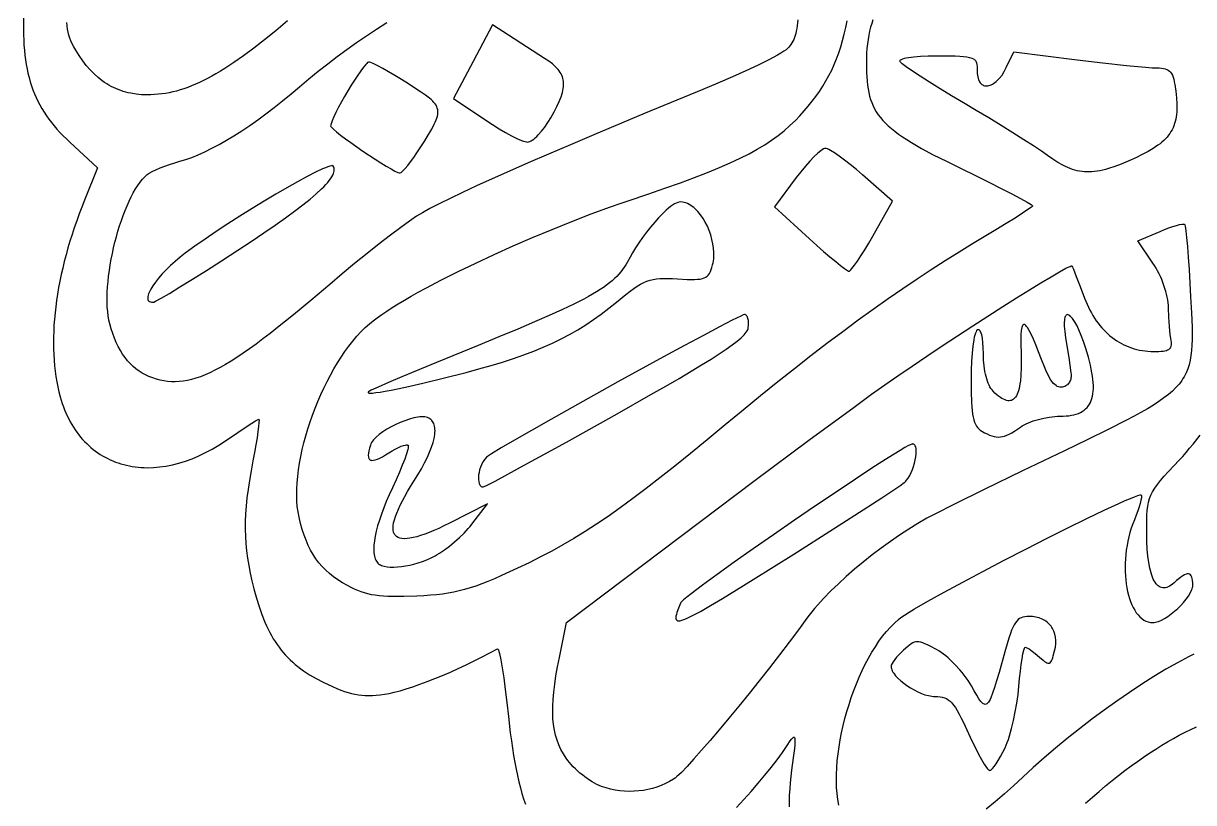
# Model space of a CAD drawing. Extents: x 0 to 1400, y 0 to 980.
# Drawn here: x 981.1 to 1171.1, y 158.8 to 285.3 of the extents above; entities that cross this region are included whole.
import ezdxf

# ---------------------------------------------------------------- set-up
doc = ezdxf.new("R2010")
doc.units = 0
doc.layers.add('Calque_par_d_faut', color=18, linetype='CONTINUOUS')

msp = doc.modelspace()

# ---------------------------------------------------------------- linework, layer by layer
at = {"layer": 'Calque_par_d_faut'}
for points in [[(981.12, 286.11), (981.11, 285.19), (981.1, 284.29), (981.12, 283.42), (981.15, 282.56), (981.2, 281.73), (981.26, 280.93), (981.35, 280.14), (981.45, 279.37), (981.56, 278.62), (981.7, 277.89), (981.85, 277.18), (982.03, 276.49), (982.22, 275.81), (982.43, 275.14), (982.66, 274.49), (982.91, 273.86), (983.18, 273.24), (983.47, 272.63), (983.78, 272.03), (984.12, 271.44), (984.47, 270.86), (984.84, 270.29), (985.24, 269.73), (985.66, 269.18), (986.1, 268.63), (986.56, 268.09), (987.04, 267.56), (987.55, 267.03), (988.08, 266.51), (988.63, 265.98), (993.16, 261.81), (991.04, 256.59), (990.59, 255.46), (990.16, 254.34), (989.76, 253.23), (989.37, 252.11), (989, 251.01), (988.66, 249.9), (988.34, 248.81), (988.03, 247.72), (987.75, 246.63), (987.49, 245.56), (987.25, 244.49), (987.02, 243.43), (986.82, 242.38), (986.65, 241.34), (986.49, 240.3), (986.35, 239.28), (986.24, 238.27), (986.14, 237.27), (986.07, 236.28), (986.02, 235.3), (985.99, 234.33), (985.98, 233.38), (985.99, 232.44), (986.02, 231.51), (986.08, 230.6), (986.16, 229.7), (986.26, 228.82), (986.38, 227.96), (986.52, 227.11), (986.68, 226.27), (986.87, 225.45), (987.08, 224.66), (987.24, 224.1), (987.41, 223.56), (987.6, 223.04), (987.8, 222.53), (988.01, 222.03), (988.23, 221.54), (988.46, 221.06), (988.71, 220.6), (988.96, 220.16), (989.23, 219.72), (989.5, 219.3), (989.79, 218.89), (990.09, 218.5), (990.4, 218.12), (990.71, 217.75), (991.04, 217.4), (991.38, 217.06), (991.72, 216.73), (992.07, 216.42), (992.44, 216.12), (992.81, 215.84), (993.19, 215.57), (993.58, 215.31), (993.97, 215.07), (994.37, 214.84), (994.79, 214.63), (995.2, 214.43), (995.63, 214.24), (996.06, 214.07), (996.5, 213.91), (996.94, 213.77), (997.4, 213.64), (997.85, 213.53), (998.32, 213.43), (998.79, 213.35), (999.26, 213.28), (999.74, 213.22), (1000.22, 213.18), (1000.71, 213.16), (1001.21, 213.15), (1002.21, 213.17), (1003.23, 213.26), (1004.26, 213.41), (1005.3, 213.61), (1006.36, 213.88), (1007.42, 214.21), (1008.49, 214.61), (1009.57, 215.07), (1010.65, 215.59), (1011.74, 216.17), (1012.83, 216.82), (1013.91, 217.53), (1015.9, 218.88), (1017.58, 219.98), (1018.78, 220.73), (1019.14, 220.93), (1019.32, 221), (1019.35, 220.96), (1019.37, 220.86), (1019.36, 220.47), (1019.3, 219.84), (1019.19, 219.02), (1019.05, 218.02), (1018.86, 216.87), (1018.63, 215.61), (1018.38, 214.25), (1018.08, 212.62), (1017.81, 211.08), (1017.59, 209.62), (1017.41, 208.23), (1017.28, 206.91), (1017.18, 205.63), (1017.13, 204.39), (1017.12, 203.19), (1017.15, 202), (1017.22, 200.83), (1017.34, 199.66), (1017.49, 198.47), (1017.69, 197.27), (1017.94, 196.04), (1018.22, 194.78), (1018.55, 193.46), (1018.96, 191.98), (1019.38, 190.59), (1019.84, 189.29), (1020.32, 188.08), (1020.58, 187.5), (1020.84, 186.95), (1021.11, 186.41), (1021.39, 185.89), (1021.68, 185.39), (1021.98, 184.91), (1022.3, 184.44), (1022.62, 183.99), (1022.96, 183.55), (1023.31, 183.13), (1023.67, 182.72), (1024.04, 182.32), (1024.43, 181.94), (1024.84, 181.56), (1025.26, 181.2), (1025.69, 180.85), (1026.14, 180.51), (1026.61, 180.18), (1027.09, 179.85), (1027.59, 179.54), (1028.65, 178.93), (1029.78, 178.34), (1031.3, 177.62), (1031.98, 177.32), (1032.63, 177.05), (1033.24, 176.83), (1033.83, 176.64), (1034.39, 176.48), (1034.95, 176.36), (1035.5, 176.26), (1036.05, 176.2), (1036.6, 176.17), (1037.18, 176.16), (1037.77, 176.18), (1038.39, 176.22), (1039.05, 176.29), (1039.76, 176.38), (1040.5, 176.51), (1041.34, 176.7), (1042.27, 176.94), (1043.27, 177.24), (1044.35, 177.59), (1045.48, 177.99), (1046.67, 178.43), (1047.9, 178.91), (1049.15, 179.43), (1050.44, 179.98), (1051.73, 180.56), (1053.03, 181.16), (1054.32, 181.78), (1055.6, 182.42), (1056.86, 183.07), (1058.08, 183.73), (1058.12, 183.73), (1058.15, 183.71), (1058.23, 183.57), (1058.31, 183.32), (1058.41, 182.97), (1058.61, 181.98), (1058.85, 180.65), (1059.1, 179.02), (1059.35, 177.13), (1059.61, 175.04), (1059.86, 172.78), (1060.17, 170.1), (1060.34, 168.83), (1060.52, 167.61), (1060.71, 166.44), (1060.91, 165.31), (1061.12, 164.22), (1061.34, 163.17), (1061.57, 162.17), (1061.81, 161.2), (1062.07, 160.28), (1062.34, 159.39), (1062.62, 158.54)], [(1024, 285.67), (1022.07, 284.06), (1020.24, 282.59), (1018.51, 281.25), (1016.86, 280.03), (1015.3, 278.94), (1013.81, 277.95), (1013.09, 277.51), (1012.38, 277.09), (1011.69, 276.69), (1011.02, 276.33), (1010.35, 275.99), (1009.7, 275.67), (1009.05, 275.38), (1008.42, 275.12), (1007.8, 274.88), (1007.18, 274.66), (1006.57, 274.47), (1005.96, 274.29), (1005.36, 274.14), (1004.77, 274.02), (1004.17, 273.91), (1003.58, 273.82), (1002.99, 273.76), (1002.4, 273.71), (1001.81, 273.68), (1001.21, 273.67), (1000.3, 273.7), (999.41, 273.78), (998.55, 273.92), (998.13, 274.01), (997.72, 274.12), (997.31, 274.24), (996.91, 274.37), (996.51, 274.52), (996.13, 274.68), (995.74, 274.85), (995.37, 275.04), (995, 275.25), (994.63, 275.47), (994.27, 275.7), (993.92, 275.95), (993.58, 276.21), (993.24, 276.49), (992.57, 277.08), (991.94, 277.74), (991.32, 278.45), (990.73, 279.22), (990.16, 280.05), (989.61, 280.94), (989.31, 281.46), (989.05, 281.95), (988.82, 282.43), (988.63, 282.89), (988.48, 283.35), (988.35, 283.83), (988.26, 284.33), (988.2, 284.87), (988.17, 285.44)], [(1106.87, 285.83), (1106.77, 284.87), (1106.7, 284.43), (1106.62, 284.02), (1106.53, 283.64), (1106.43, 283.29), (1106.31, 282.96), (1106.19, 282.66), (1106.05, 282.37), (1105.91, 282.11), (1105.75, 281.86), (1105.58, 281.63), (1105.4, 281.41), (1105.21, 281.21), (1104.96, 281), (1104.6, 280.75), (1104.13, 280.45), (1103.57, 280.12), (1102.15, 279.37), (1100.43, 278.5), (1098.44, 277.56), (1096.24, 276.57), (1093.89, 275.55), (1091.46, 274.53), (1082.1, 270.68), (1073.73, 267.19), (1069.93, 265.58), (1066.37, 264.06), (1063.07, 262.63), (1060.02, 261.3), (1057.22, 260.05), (1054.69, 258.9), (1052.41, 257.84), (1050.39, 256.87), (1048.63, 256), (1047.13, 255.22), (1045.9, 254.54), (1044.93, 253.96), (1043.8, 253.19), (1042.37, 252.15), (1040.71, 250.9), (1038.87, 249.47), (1036.91, 247.91), (1034.88, 246.27), (1032.85, 244.59), (1030.87, 242.91), (1027.8, 240.31), (1024.98, 237.97), (1022.38, 235.88), (1021.17, 234.93), (1020, 234.04), (1018.88, 233.21), (1017.8, 232.44), (1016.78, 231.72), (1015.79, 231.06), (1014.84, 230.46), (1013.93, 229.91), (1013.05, 229.41), (1012.21, 228.96), (1011.4, 228.56), (1010.62, 228.22), (1009.86, 227.92), (1009.13, 227.67), (1008.42, 227.46), (1007.74, 227.3), (1007.07, 227.19), (1006.41, 227.12), (1005.77, 227.08), (1005.14, 227.09), (1004.53, 227.14), (1003.91, 227.23), (1003.31, 227.36), (1002.71, 227.52), (1002.1, 227.71), (1001.5, 227.95), (1001.5, 227.95), (1000.94, 228.2), (1000.4, 228.49), (999.88, 228.82), (999.38, 229.19), (998.91, 229.59), (998.45, 230.04), (998.02, 230.52), (997.61, 231.03), (997.22, 231.59), (996.85, 232.18), (996.51, 232.81), (996.19, 233.48), (995.89, 234.18), (995.61, 234.92), (995.36, 235.69), (995.13, 236.5), (994.98, 237.12), (994.87, 237.78), (994.79, 238.49), (994.73, 239.23), (994.7, 240.01), (994.7, 240.81), (994.73, 241.64), (994.78, 242.5), (994.85, 243.37), (994.95, 244.26), (995.07, 245.16), (995.21, 246.07), (995.37, 246.99), (995.55, 247.9), (995.75, 248.82), (995.97, 249.73), (996.21, 250.63), (996.46, 251.52), (996.73, 252.4), (997.01, 253.25), (997.3, 254.08), (997.61, 254.89), (997.93, 255.66), (998.26, 256.41), (998.6, 257.11), (998.95, 257.78), (999.3, 258.4), (999.67, 258.97), (1000.04, 259.5), (1000.42, 259.96), (1000.8, 260.38), (1001.18, 260.73), (1001.53, 260.96), (1002.01, 261.23), (1002.61, 261.51), (1003.29, 261.8), (1004.05, 262.09), (1004.85, 262.38), (1005.68, 262.64), (1006.52, 262.88), (1007.46, 263.16), (1008.46, 263.51), (1009.5, 263.94), (1010.59, 264.43), (1011.71, 264.99), (1012.88, 265.61), (1014.07, 266.3), (1015.3, 267.04), (1016.56, 267.85), (1017.85, 268.71), (1019.16, 269.62), (1020.49, 270.59), (1021.83, 271.62), (1023.19, 272.69), (1024.57, 273.81), (1025.95, 274.98), (1027.46, 276.25), (1028.98, 277.5), (1030.52, 278.71), (1032.07, 279.9), (1033.63, 281.05), (1035.22, 282.17), (1036.82, 283.27), (1038.45, 284.34), (1040.1, 285.39)], [(1119.06, 285.86), (1118.86, 285.27), (1118.67, 284.65), (1118.51, 284.01), (1118.38, 283.34), (1118.26, 282.65), (1118.17, 281.93), (1118.09, 281.19), (1118.04, 280.42), (1118.01, 279.62), (1118, 278.8), (1118.03, 277.29), (1118.06, 276.58), (1118.11, 275.91), (1118.18, 275.26), (1118.27, 274.65), (1118.38, 274.05), (1118.52, 273.48), (1118.68, 272.94), (1118.86, 272.41), (1119.08, 271.9), (1119.33, 271.4), (1119.61, 270.92), (1119.92, 270.45), (1120.27, 269.99), (1120.65, 269.53), (1121.08, 269.08), (1121.55, 268.64), (1122.05, 268.2), (1122.61, 267.75), (1123.21, 267.31), (1123.86, 266.86), (1124.56, 266.4), (1125.31, 265.94), (1126.11, 265.46), (1126.97, 264.98), (1128.86, 263.96), (1131, 262.88), (1133.38, 261.7), (1135.72, 260.57), (1137.89, 259.49), (1139.87, 258.49), (1141.59, 257.61), (1143.01, 256.86), (1144.08, 256.27), (1144.76, 255.86), (1144.94, 255.73), (1145, 255.66), (1144.95, 255.59), (1144.8, 255.46), (1144.23, 255.04), (1143.33, 254.44), (1142.14, 253.67), (1140.69, 252.76), (1139.04, 251.74), (1135.25, 249.46), (1133.04, 248.12), (1130.81, 246.73), (1128.54, 245.28), (1126.24, 243.77), (1123.9, 242.2), (1121.53, 240.56), (1119.11, 238.85), (1116.65, 237.07), (1114.15, 235.22), (1111.59, 233.29), (1108.98, 231.29), (1106.32, 229.22), (1103.6, 227.06), (1100.82, 224.82), (1097.97, 222.5), (1095.06, 220.09), (1092.15, 217.68), (1089.43, 215.46), (1086.88, 213.4), (1084.47, 211.5), (1082.21, 209.75), (1080.06, 208.13), (1078.01, 206.64), (1076.05, 205.25), (1074.15, 203.97), (1072.31, 202.78), (1070.5, 201.66), (1068.7, 200.61), (1066.91, 199.61), (1065.09, 198.65), (1063.24, 197.72), (1061.34, 196.81), (1058.77, 195.62), (1057.62, 195.12), (1056.55, 194.67), (1055.53, 194.28), (1054.57, 193.93), (1053.65, 193.62), (1052.75, 193.36), (1051.86, 193.13), (1050.98, 192.94), (1050.08, 192.78), (1049.16, 192.64), (1048.21, 192.53), (1047.2, 192.44), (1046.14, 192.37), (1045, 192.31), (1042.89, 192.23), (1041.96, 192.22), (1041.1, 192.22), (1040.3, 192.24), (1039.57, 192.28), (1038.88, 192.34), (1038.23, 192.43), (1037.63, 192.53), (1037.05, 192.66), (1036.49, 192.82), (1035.94, 193), (1035.4, 193.2), (1034.87, 193.44), (1034.32, 193.7), (1033.76, 194), (1033.76, 194), (1032.95, 194.46), (1032.19, 194.94), (1031.48, 195.45), (1030.82, 195.97), (1030.21, 196.52), (1029.64, 197.1), (1029.1, 197.72), (1028.61, 198.36), (1028.16, 199.05), (1027.74, 199.77), (1027.35, 200.54), (1027, 201.36), (1026.68, 202.22), (1026.38, 203.13), (1026.11, 204.1), (1025.86, 205.13), (1025.7, 205.97), (1025.58, 206.84), (1025.51, 207.76), (1025.49, 208.71), (1025.5, 209.69), (1025.55, 210.7), (1025.65, 211.74), (1025.78, 212.8), (1025.95, 213.88), (1026.15, 214.97), (1026.39, 216.08), (1026.66, 217.2), (1026.97, 218.32), (1027.3, 219.45), (1027.67, 220.57), (1028.06, 221.69), (1028.48, 222.81), (1028.93, 223.91), (1029.4, 225.01), (1029.9, 226.08), (1030.42, 227.14), (1030.96, 228.17), (1031.52, 229.18), (1032.1, 230.15), (1032.7, 231.1), (1033.31, 232), (1033.94, 232.87), (1034.59, 233.7), (1035.25, 234.48), (1035.92, 235.21), (1036.6, 235.89), (1037.29, 236.52), (1037.88, 237), (1038.54, 237.5), (1039.29, 238.03), (1040.11, 238.58), (1041.01, 239.16), (1041.97, 239.75), (1043, 240.36), (1044.08, 240.98), (1045.23, 241.63), (1046.43, 242.28), (1048.98, 243.62), (1051.7, 244.99), (1054.57, 246.37), (1057.56, 247.77), (1060.64, 249.15), (1063.79, 250.51), (1066.97, 251.84), (1070.16, 253.12), (1073.33, 254.34), (1076.45, 255.48), (1077.99, 256.02), (1079.5, 256.54), (1082.5, 257.55), (1085.26, 258.51), (1087.79, 259.41), (1090.1, 260.27), (1092.21, 261.09), (1094.13, 261.87), (1095.88, 262.63), (1097.48, 263.37), (1098.94, 264.1), (1100.27, 264.83), (1101.49, 265.56), (1102.06, 265.93), (1102.61, 266.3), (1103.14, 266.68), (1103.66, 267.06), (1104.64, 267.85), (1105.57, 268.67), (1106.46, 269.53), (1107.2, 270.28), (1107.9, 271.05), (1108.57, 271.83), (1109.2, 272.62), (1109.81, 273.42), (1110.38, 274.24), (1110.92, 275.07), (1111.43, 275.93), (1111.91, 276.8), (1112.36, 277.69), (1112.77, 278.6), (1113.16, 279.53), (1113.52, 280.49), (1113.84, 281.48), (1114.14, 282.49), (1114.41, 283.53), (1114.65, 284.59), (1114.86, 285.69)], [(1113.51, 158.35), (1113.35, 159.28), (1113.24, 160.25), (1113.17, 161.25), (1113.13, 162.28), (1113.14, 163.35), (1113.19, 164.43), (1113.27, 165.54), (1113.39, 166.67), (1113.55, 167.81), (1113.74, 168.96), (1113.97, 170.11), (1114.22, 171.27), (1114.51, 172.43), (1114.83, 173.58), (1115.18, 174.73), (1115.55, 175.86), (1115.96, 176.98), (1116.39, 178.08), (1116.84, 179.16), (1117.32, 180.21), (1117.82, 181.24), (1118.35, 182.23), (1118.89, 183.18), (1119.46, 184.09), (1120.04, 184.96), (1120.64, 185.78), (1121.26, 186.55), (1121.89, 187.27), (1122.54, 187.93), (1123.21, 188.52), (1123.6, 188.82), (1124.18, 189.21), (1124.92, 189.67), (1125.81, 190.21), (1128, 191.47), (1130.64, 192.94), (1133.65, 194.57), (1136.93, 196.31), (1140.37, 198.11), (1143.87, 199.91), (1147.35, 201.68), (1150.7, 203.36), (1153.82, 204.9), (1156.62, 206.24), (1159, 207.35), (1160, 207.8), (1160.86, 208.16), (1161.56, 208.44), (1162.1, 208.63), (1162.45, 208.73), (1162.56, 208.73), (1162.62, 208.71), (1162.65, 208.65), (1162.67, 208.56), (1162.66, 208.27), (1162.59, 207.87), (1162.46, 207.36), (1162.29, 206.78), (1162.07, 206.12), (1161.81, 205.42), (1161.51, 204.69), (1161.25, 204.01), (1161.01, 203.32), (1160.8, 202.63), (1160.61, 201.92), (1160.45, 201.21), (1160.32, 200.5), (1160.21, 199.78), (1160.13, 199.07), (1160.07, 198.36), (1160.03, 197.66), (1160.02, 196.96), (1160.03, 196.27), (1160.07, 195.6), (1160.12, 194.94), (1160.2, 194.29), (1160.3, 193.67), (1160.42, 193.07), (1160.56, 192.48), (1160.73, 191.93), (1160.91, 191.4), (1161.11, 190.9), (1161.33, 190.43), (1161.57, 190), (1161.83, 189.6), (1162.11, 189.25), (1162.4, 188.93), (1162.72, 188.65), (1163.04, 188.42), (1163.39, 188.24), (1163.75, 188.11), (1164.13, 188.03), (1164.52, 188), (1164.73, 188.01), (1164.94, 188.05), (1165.17, 188.1), (1165.41, 188.18), (1165.91, 188.39), (1166.43, 188.67), (1166.97, 189.01), (1167.51, 189.4), (1168.04, 189.83), (1168.56, 190.29), (1169.05, 190.77), (1169.51, 191.27), (1169.93, 191.78), (1170.29, 192.28), (1170.58, 192.77), (1170.81, 193.24), (1170.89, 193.46), (1170.95, 193.68), (1170.99, 193.88), (1171, 194.07), (1170.99, 194.48), (1170.96, 194.84), (1170.91, 195.15), (1170.84, 195.4), (1170.75, 195.6), (1170.63, 195.76), (1170.49, 195.86), (1170.33, 195.91), (1170.13, 195.9), (1169.91, 195.85), (1169.67, 195.75), (1169.39, 195.59), (1169.08, 195.39), (1168.75, 195.13), (1168.38, 194.83), (1167.97, 194.47), (1167.72, 194.26), (1167.47, 194.08), (1167.23, 193.93), (1167, 193.81), (1166.77, 193.72), (1166.55, 193.66), (1166.33, 193.64), (1166.13, 193.64), (1165.93, 193.68), (1165.73, 193.75), (1165.55, 193.85), (1165.37, 193.97), (1165.2, 194.13), (1165.03, 194.32), (1164.88, 194.54), (1164.73, 194.78), (1164.59, 195.06), (1164.46, 195.36), (1164.33, 195.69), (1164.22, 196.06), (1164.11, 196.44), (1164.01, 196.86), (1163.84, 197.78), (1163.7, 198.8), (1163.6, 199.94), (1163.54, 201.18), (1163.52, 202.52), (1163.52, 204.58), (1163.55, 205.44), (1163.6, 206.2), (1163.68, 206.9), (1163.8, 207.53), (1163.97, 208.12), (1164.19, 208.69), (1164.47, 209.25), (1164.82, 209.82), (1165.25, 210.42), (1165.76, 211.06), (1166.37, 211.76), (1167.07, 212.53), (1168.8, 214.38), (1169.36, 214.98), (1169.92, 215.62), (1170.49, 216.29), (1171.06, 216.99), (1172.19, 218.44)], [(1171.16, 182.9), (1170.3, 182.46), (1168.5, 181.49), (1166.63, 180.42), (1164.69, 179.25), (1162.71, 177.99), (1160.7, 176.66), (1158.66, 175.26), (1156.62, 173.81), (1154.59, 172.31), (1152.59, 170.77), (1150.62, 169.21), (1148.7, 167.63), (1146.85, 166.05), (1145.07, 164.47), (1143.39, 162.9), (1141.91, 161.51), (1140.42, 160.18), (1138.93, 158.91), (1137.44, 157.71)], [(1153.58, 158.67), (1154.69, 159.65), (1155.78, 160.58), (1156.85, 161.48), (1157.91, 162.35), (1158.96, 163.18), (1159.99, 163.98), (1161.01, 164.74), (1162.02, 165.47), (1163.02, 166.17), (1164, 166.84), (1164.98, 167.48), (1165.95, 168.08), (1166.91, 168.66), (1167.86, 169.2), (1168.81, 169.72), (1169.75, 170.21), (1170.69, 170.67), (1171.62, 171.1)], [(1096.89, 157.98), (1098.08, 159.27), (1099.26, 160.59), (1100.4, 161.91), (1101.49, 163.22), (1102.53, 164.5), (1103.49, 165.74), (1104.35, 166.93), (1105.12, 168.04), (1105.63, 168.79), (1105.83, 169.06), (1106, 169.26), (1106.14, 169.38), (1106.2, 169.41), (1106.25, 169.42), (1106.29, 169.4), (1106.33, 169.36), (1106.38, 169.21), (1106.4, 168.97), (1106.4, 168.62), (1106.37, 168.16), (1106.31, 167.58), (1106.13, 166.07), (1105.85, 164.04), (1105.73, 163.01), (1105.62, 162), (1105.54, 161), (1105.48, 160.01), (1105.45, 159.04), (1105.44, 158.09)]]:
    msp.add_lwpolyline(points, dxfattribs=at)
for points in [[(1066.75, 269.96), (1067.28, 270.91), (1067.73, 271.79), (1068.11, 272.6), (1068.41, 273.34), (1068.63, 274.04), (1068.71, 274.36), (1068.77, 274.68), (1068.81, 274.98), (1068.83, 275.27), (1068.83, 275.55), (1068.82, 275.83), (1068.78, 276.09), (1068.72, 276.35), (1068.64, 276.6), (1068.54, 276.85), (1068.42, 277.09), (1068.28, 277.32), (1068.12, 277.55), (1067.94, 277.78), (1067.74, 278.01), (1067.51, 278.23), (1067.01, 278.68), (1066.41, 279.12), (1065.74, 279.58), (1059.9, 283.35), (1057.3, 285.04), (1054.12, 279.07), (1050.93, 273.1), (1056.2, 269.55), (1057.29, 268.84), (1058.37, 268.17), (1059.4, 267.57), (1060.37, 267.04), (1061.24, 266.61), (1061.98, 266.28), (1062.3, 266.17), (1062.58, 266.08), (1062.81, 266.03), (1062.99, 266.01), (1063.15, 266.03), (1063.34, 266.09), (1063.54, 266.19), (1063.75, 266.32), (1063.98, 266.49), (1064.22, 266.69), (1064.46, 266.92), (1064.72, 267.17), (1065.23, 267.76), (1065.76, 268.43), (1066.27, 269.16), (1066.75, 269.96)], [(1147.4, 263.82), (1146.42, 264.51), (1145.12, 265.37), (1143.56, 266.38), (1141.79, 267.49), (1139.88, 268.69), (1137.87, 269.92), (1135.82, 271.15), (1133.79, 272.36), (1131.82, 273.53), (1129.97, 274.65), (1128.26, 275.71), (1126.75, 276.68), (1125.47, 277.52), (1124.47, 278.21), (1123.79, 278.73), (1123.59, 278.91), (1123.48, 279.04), (1123.44, 279.14), (1123.45, 279.19), (1123.47, 279.24), (1123.56, 279.34), (1123.7, 279.43), (1123.91, 279.52), (1124.17, 279.6), (1124.48, 279.67), (1124.84, 279.74), (1125.72, 279.85), (1126.79, 279.93), (1128.04, 279.98), (1129.44, 280), (1131.55, 279.99), (1132.42, 279.98), (1133.16, 279.95), (1133.79, 279.91), (1134.32, 279.85), (1134.76, 279.76), (1135.11, 279.65), (1135.39, 279.51), (1135.51, 279.43), (1135.61, 279.34), (1135.69, 279.24), (1135.76, 279.13), (1135.87, 278.88), (1135.94, 278.59), (1135.98, 278.26), (1136, 277.87), (1136, 277.43), (1136.01, 277.12), (1136.03, 276.84), (1136.08, 276.58), (1136.13, 276.34), (1136.2, 276.13), (1136.29, 275.93), (1136.38, 275.76), (1136.49, 275.61), (1136.61, 275.48), (1136.75, 275.37), (1136.89, 275.28), (1137.04, 275.21), (1137.19, 275.16), (1137.36, 275.14), (1137.53, 275.13), (1137.71, 275.15), (1137.89, 275.18), (1138.08, 275.24), (1138.27, 275.32), (1138.46, 275.41), (1138.66, 275.53), (1138.86, 275.66), (1139.05, 275.82), (1139.25, 276), (1139.64, 276.4), (1140.02, 276.89), (1140.38, 277.45), (1140.72, 278.09), (1141.95, 280.66), (1152.22, 279.38), (1156.42, 278.88), (1160.26, 278.46), (1163.3, 278.17), (1164.4, 278.08), (1165.14, 278.05), (1165.55, 278.03), (1165.92, 278.01), (1166.24, 277.96), (1166.54, 277.89), (1166.79, 277.8), (1167.02, 277.69), (1167.22, 277.54), (1167.4, 277.35), (1167.55, 277.13), (1167.69, 276.87), (1167.81, 276.56), (1167.91, 276.21), (1168, 275.81), (1168.09, 275.35), (1168.24, 274.25), (1168.35, 273.2), (1168.41, 272.23), (1168.41, 271.33), (1168.39, 270.91), (1168.35, 270.5), (1168.3, 270.11), (1168.23, 269.73), (1168.15, 269.36), (1168.05, 269.01), (1167.93, 268.66), (1167.79, 268.33), (1167.63, 268.01), (1167.46, 267.7), (1167.27, 267.4), (1167.05, 267.11), (1166.82, 266.82), (1166.57, 266.54), (1166.29, 266.27), (1165.99, 266), (1165.68, 265.74), (1165.34, 265.48), (1164.97, 265.23), (1164.59, 264.98), (1163.74, 264.47), (1162.8, 263.97), (1161.76, 263.47), (1160.53, 262.91), (1159.38, 262.43), (1158.32, 262.03), (1157.32, 261.7), (1156.84, 261.57), (1156.38, 261.45), (1155.92, 261.36), (1155.48, 261.28), (1155.06, 261.22), (1154.63, 261.18), (1154.22, 261.16), (1153.82, 261.16), (1153.42, 261.18), (1153.02, 261.22), (1152.63, 261.28), (1152.25, 261.36), (1151.86, 261.46), (1151.47, 261.57), (1151.09, 261.71), (1150.7, 261.87), (1150.31, 262.04), (1149.91, 262.24), (1149.11, 262.69), (1148.27, 263.21), (1147.4, 263.82)], [(1045.55, 265.08), (1046.27, 266.22), (1046.89, 267.23), (1047.41, 268.12), (1047.82, 268.9), (1047.99, 269.25), (1048.13, 269.59), (1048.24, 269.9), (1048.33, 270.2), (1048.38, 270.48), (1048.41, 270.75), (1048.41, 271.01), (1048.38, 271.26), (1048.32, 271.5), (1048.23, 271.74), (1048.11, 271.97), (1047.96, 272.2), (1047.78, 272.42), (1047.57, 272.65), (1047.32, 272.89), (1047.04, 273.13), (1046.39, 273.63), (1045.61, 274.17), (1044.69, 274.78), (1043.64, 275.46), (1042.51, 276.17), (1041.42, 276.83), (1040.39, 277.43), (1039.46, 277.96), (1038.65, 278.39), (1037.99, 278.72), (1037.5, 278.93), (1037.33, 278.98), (1037.21, 279), (1037.12, 278.97), (1037, 278.9), (1036.87, 278.78), (1036.71, 278.61), (1036.33, 278.16), (1035.89, 277.57), (1035.41, 276.87), (1034.89, 276.08), (1034.34, 275.23), (1033.8, 274.33), (1033.26, 273.42), (1032.75, 272.52), (1032.28, 271.65), (1031.86, 270.83), (1031.5, 270.1), (1031.23, 269.48), (1031.06, 268.98), (1031.02, 268.79), (1031, 268.64), (1031.03, 268.56), (1031.11, 268.44), (1031.44, 268.11), (1031.95, 267.67), (1032.61, 267.14), (1033.39, 266.55), (1034.27, 265.91), (1036.22, 264.55), (1038.21, 263.23), (1039.15, 262.63), (1040.03, 262.09), (1040.8, 261.64), (1041.44, 261.3), (1041.92, 261.08), (1042.1, 261.02), (1042.22, 261), (1042.31, 261.02), (1042.43, 261.08), (1042.56, 261.18), (1042.72, 261.32), (1043.08, 261.7), (1043.51, 262.2), (1043.98, 262.8), (1044.49, 263.49), (1045.02, 264.26), (1045.55, 265.08)], [(1119.03, 250.71), (1122.26, 256.42), (1117.38, 260.69), (1116.37, 261.55), (1115.39, 262.35), (1114.46, 263.08), (1113.59, 263.71), (1112.83, 264.24), (1112.18, 264.63), (1111.91, 264.78), (1111.68, 264.89), (1111.49, 264.96), (1111.35, 264.98), (1111.21, 264.96), (1111.04, 264.89), (1110.84, 264.77), (1110.62, 264.61), (1110.09, 264.18), (1109.48, 263.6), (1108.81, 262.9), (1108.1, 262.09), (1107.36, 261.2), (1106.62, 260.25), (1103.06, 255.5), (1108.78, 250.29), (1109.94, 249.24), (1111.05, 248.26), (1112.08, 247.37), (1113.01, 246.6), (1113.81, 245.95), (1114.45, 245.47), (1114.91, 245.15), (1115.06, 245.07), (1115.15, 245.04), (1115.24, 245.06), (1115.35, 245.15), (1115.49, 245.29), (1115.66, 245.47), (1116.07, 246), (1116.56, 246.69), (1117.12, 247.53), (1117.73, 248.5), (1118.37, 249.57), (1119.03, 250.71)], [(1015.91, 248.44), (1018.11, 249.89), (1020.13, 251.25), (1021.97, 252.52), (1023.64, 253.7), (1025.14, 254.79), (1026.48, 255.81), (1027.65, 256.74), (1028.66, 257.6), (1029.52, 258.39), (1029.89, 258.76), (1030.22, 259.11), (1030.52, 259.44), (1030.78, 259.76), (1031, 260.06), (1031.19, 260.35), (1031.34, 260.62), (1031.45, 260.88), (1031.53, 261.12), (1031.58, 261.35), (1031.59, 261.56), (1031.57, 261.76), (1031.51, 261.95), (1031.42, 262.12), (1031.39, 262.16), (1031.33, 262.18), (1031.15, 262.17), (1030.89, 262.12), (1030.55, 262.01), (1030.14, 261.85), (1029.66, 261.65), (1028.52, 261.1), (1027.16, 260.4), (1025.61, 259.56), (1023.91, 258.6), (1022.09, 257.55), (1020.19, 256.41), (1018.23, 255.22), (1016.27, 253.99), (1014.32, 252.74), (1012.42, 251.5), (1010.61, 250.27), (1008.92, 249.09), (1007.38, 247.97), (1006.54, 247.31), (1005.74, 246.63), (1004.98, 245.95), (1004.28, 245.26), (1003.64, 244.59), (1003.07, 243.93), (1002.57, 243.29), (1002.14, 242.69), (1001.79, 242.12), (1001.53, 241.61), (1001.44, 241.37), (1001.37, 241.15), (1001.32, 240.95), (1001.3, 240.76), (1001.3, 240.59), (1001.33, 240.44), (1001.39, 240.31), (1001.47, 240.2), (1001.58, 240.11), (1001.73, 240.05), (1001.9, 240.01), (1002.1, 240), (1002.26, 240.04), (1002.55, 240.17), (1003.47, 240.67), (1004.82, 241.45), (1006.53, 242.48), (1008.55, 243.73), (1010.83, 245.16), (1013.3, 246.74), (1015.91, 248.44)], [(1053, 228.62), (1055.08, 229.17), (1057.05, 229.72), (1058.91, 230.28), (1060.69, 230.86), (1062.38, 231.45), (1063.99, 232.06), (1065.53, 232.7), (1067, 233.36), (1068.42, 234.05), (1069.8, 234.77), (1071.13, 235.53), (1072.42, 236.34), (1073.69, 237.18), (1074.95, 238.08), (1076.19, 239.02), (1077.42, 240.02), (1078.96, 241.27), (1079.62, 241.78), (1080.23, 242.23), (1080.8, 242.61), (1081.34, 242.94), (1081.85, 243.21), (1082.36, 243.42), (1082.86, 243.59), (1083.38, 243.72), (1083.92, 243.81), (1084.49, 243.86), (1085.11, 243.88), (1085.78, 243.88), (1086.52, 243.85), (1087.33, 243.8), (1088.88, 243.72), (1089.52, 243.7), (1090.09, 243.7), (1090.57, 243.73), (1091, 243.77), (1091.36, 243.84), (1091.67, 243.94), (1091.94, 244.07), (1092.16, 244.24), (1092.35, 244.44), (1092.51, 244.68), (1092.66, 244.97), (1092.79, 245.3), (1092.91, 245.67), (1093.03, 246.1), (1093.11, 246.4), (1093.16, 246.72), (1093.2, 247.04), (1093.23, 247.37), (1093.24, 247.71), (1093.23, 248.06), (1093.18, 248.77), (1093.07, 249.49), (1092.92, 250.21), (1092.71, 250.94), (1092.46, 251.65), (1092.17, 252.33), (1091.84, 252.99), (1091.47, 253.62), (1091.07, 254.19), (1090.65, 254.72), (1090.42, 254.95), (1090.2, 255.18), (1089.96, 255.38), (1089.72, 255.57), (1089.48, 255.73), (1089.23, 255.88), (1088.94, 256.02), (1088.67, 256.13), (1088.4, 256.22), (1088.14, 256.27), (1087.88, 256.28), (1087.62, 256.26), (1087.36, 256.2), (1087.09, 256.1), (1086.81, 255.96), (1086.52, 255.77), (1086.2, 255.55), (1085.87, 255.27), (1085.51, 254.96), (1085.13, 254.59), (1084.26, 253.7), (1083.62, 253), (1082.96, 252.21), (1082.29, 251.37), (1081.65, 250.51), (1081.04, 249.65), (1080.49, 248.81), (1080.01, 248.03), (1079.63, 247.33), (1079.17, 246.48), (1078.93, 246.08), (1078.67, 245.68), (1078.4, 245.3), (1078.1, 244.93), (1077.79, 244.56), (1077.45, 244.2), (1077.09, 243.84), (1076.69, 243.49), (1076.26, 243.13), (1075.8, 242.78), (1075.3, 242.42), (1074.76, 242.05), (1074.17, 241.68), (1073.54, 241.31), (1072.86, 240.92), (1072.13, 240.53), (1070.5, 239.7), (1068.63, 238.81), (1066.5, 237.84), (1064.09, 236.8), (1061.37, 235.65), (1058.33, 234.39), (1054.94, 233), (1048.18, 230.24), (1042.58, 227.9), (1040.39, 226.96), (1038.71, 226.23), (1037.6, 225.73), (1037.29, 225.57), (1037.15, 225.48), (1037.1, 225.42), (1037.08, 225.36), (1037.11, 225.32), (1037.18, 225.29), (1037.28, 225.27), (1037.42, 225.26), (1037.82, 225.27), (1038.36, 225.33), (1039.04, 225.43), (1039.87, 225.57), (1040.82, 225.75), (1043.14, 226.24), (1045.96, 226.88), (1049.25, 227.68), (1053, 228.62)], [(1075, 161.4), (1074.63, 161.54), (1074.25, 161.72), (1073.86, 161.92), (1073.46, 162.15), (1073.06, 162.4), (1072.66, 162.67), (1072.26, 162.96), (1071.87, 163.27), (1071.48, 163.58), (1071.11, 163.91), (1070.74, 164.25), (1070.4, 164.59), (1070.08, 164.94), (1069.77, 165.29), (1069.5, 165.63), (1069.25, 165.98), (1068.8, 166.69), (1068.4, 167.41), (1068.06, 168.15), (1067.77, 168.92), (1067.53, 169.72), (1067.33, 170.56), (1067.19, 171.44), (1067.1, 172.38), (1067.06, 173.37), (1067.07, 174.42), (1067.13, 175.54), (1067.24, 176.73), (1067.39, 178), (1067.59, 179.36), (1067.84, 180.81), (1068.14, 182.35), (1069.28, 188.04), (1090.89, 204.33), (1099.95, 211.13), (1108.65, 217.59), (1115.99, 222.99), (1118.85, 225.07), (1121, 226.6), (1123.13, 228.08), (1125.42, 229.64), (1127.82, 231.26), (1130.29, 232.91), (1135.3, 236.19), (1140.13, 239.3), (1142.38, 240.72), (1144.46, 242.02), (1146.35, 243.17), (1147.99, 244.15), (1149.35, 244.94), (1150.39, 245.51), (1150.78, 245.7), (1151.08, 245.83), (1151.27, 245.89), (1151.33, 245.9), (1151.36, 245.88), (1151.45, 245.71), (1151.61, 245.35), (1152.09, 244.19), (1152.72, 242.57), (1153.44, 240.67), (1153.63, 240.16), (1153.84, 239.67), (1154.06, 239.19), (1154.29, 238.72), (1154.54, 238.27), (1154.79, 237.83), (1155.06, 237.41), (1155.33, 237), (1155.62, 236.61), (1155.92, 236.23), (1156.23, 235.87), (1156.54, 235.52), (1156.87, 235.19), (1157.21, 234.87), (1157.55, 234.57), (1157.91, 234.28), (1158.27, 234.01), (1158.65, 233.76), (1159.03, 233.52), (1159.42, 233.3), (1159.81, 233.1), (1160.22, 232.91), (1160.63, 232.74), (1161.05, 232.59), (1161.48, 232.45), (1161.92, 232.34), (1162.36, 232.24), (1162.81, 232.15), (1163.26, 232.09), (1163.72, 232.04), (1164.19, 232.01), (1164.66, 232), (1165.5, 232.02), (1165.86, 232.05), (1166.18, 232.08), (1166.47, 232.13), (1166.71, 232.19), (1166.92, 232.27), (1167.1, 232.36), (1167.25, 232.47), (1167.36, 232.6), (1167.45, 232.74), (1167.5, 232.9), (1167.54, 233.08), (1167.54, 233.28), (1167.53, 233.5), (1167.49, 233.75), (1167.42, 234.18), (1167.35, 234.71), (1167.23, 236.05), (1167.13, 237.57), (1167.08, 239.11), (1167.06, 239.51), (1167.01, 239.93), (1166.95, 240.37), (1166.86, 240.83), (1166.75, 241.29), (1166.63, 241.77), (1166.48, 242.25), (1166.32, 242.73), (1166.14, 243.21), (1165.95, 243.69), (1165.74, 244.17), (1165.52, 244.63), (1165.29, 245.09), (1165.05, 245.53), (1164.79, 245.96), (1164.53, 246.36), (1162.06, 250), (1165.68, 251.51), (1166.42, 251.81), (1167.12, 252.07), (1167.77, 252.29), (1168.35, 252.47), (1168.85, 252.6), (1169.25, 252.68), (1169.53, 252.7), (1169.63, 252.68), (1169.68, 252.65), (1169.72, 252.55), (1169.77, 252.34), (1169.88, 251.61), (1169.99, 250.49), (1170.12, 249.04), (1170.26, 247.31), (1170.39, 245.34), (1170.65, 240.89), (1170.78, 238.26), (1170.88, 235.96), (1170.9, 234.92), (1170.89, 233.94), (1170.86, 233.02), (1170.8, 232.16), (1170.71, 231.35), (1170.58, 230.59), (1170.41, 229.86), (1170.19, 229.18), (1169.92, 228.53), (1169.76, 228.21), (1169.6, 227.9), (1169.41, 227.6), (1169.22, 227.3), (1169, 227), (1168.77, 226.71), (1168.27, 226.14), (1167.69, 225.58), (1167.04, 225.02), (1166.32, 224.46), (1165.51, 223.89), (1164.62, 223.31), (1163.63, 222.72), (1162.56, 222.11), (1161.39, 221.47), (1160.12, 220.8), (1157.26, 219.36), (1153.95, 217.74), (1150.16, 215.91), (1143.36, 212.61), (1137.14, 209.58), (1132.19, 207.16), (1129.22, 205.68), (1127.81, 204.93), (1126.37, 204.1), (1124.89, 203.19), (1123.4, 202.21), (1121.91, 201.18), (1120.42, 200.1), (1118.94, 198.98), (1117.5, 197.83), (1116.09, 196.66), (1114.74, 195.48), (1113.45, 194.3), (1112.23, 193.13), (1111.1, 191.98), (1110.07, 190.85), (1109.59, 190.3), (1109.15, 189.76), (1108.73, 189.23), (1108.35, 188.71), (1106.95, 186.81), (1105.46, 184.82), (1103.89, 182.76), (1102.26, 180.67), (1100.6, 178.56), (1098.94, 176.48), (1097.28, 174.44), (1095.66, 172.47), (1094.1, 170.6), (1092.62, 168.86), (1091.24, 167.27), (1089.99, 165.86), (1088.88, 164.66), (1087.95, 163.69), (1087.55, 163.31), (1087.21, 162.99), (1086.92, 162.75), (1086.69, 162.58), (1086.04, 162.2), (1085.38, 161.86), (1084.69, 161.56), (1083.98, 161.3), (1083.26, 161.08), (1082.53, 160.9), (1081.78, 160.76), (1081.03, 160.67), (1080.27, 160.61), (1079.51, 160.6), (1078.74, 160.62), (1077.98, 160.69), (1077.22, 160.81), (1076.47, 160.96), (1075.73, 161.16), (1075, 161.4)], [(1077.5, 221.88), (1083.02, 225.01), (1085.41, 226.39), (1087.58, 227.65), (1089.52, 228.8), (1091.24, 229.84), (1092.77, 230.78), (1094.09, 231.64), (1095.24, 232.4), (1096.2, 233.09), (1097, 233.7), (1097.65, 234.24), (1098.14, 234.72), (1098.33, 234.94), (1098.49, 235.15), (1098.62, 235.34), (1098.72, 235.52), (1098.78, 235.69), (1098.82, 235.85), (1098.86, 236.28), (1098.87, 236.68), (1098.84, 237.05), (1098.77, 237.37), (1098.67, 237.63), (1098.61, 237.74), (1098.54, 237.83), (1098.47, 237.9), (1098.39, 237.96), (1098.3, 237.99), (1098.21, 238), (1098, 237.94), (1097.59, 237.76), (1096.19, 237.08), (1094.13, 236.01), (1091.52, 234.63), (1088.45, 232.98), (1085.05, 231.13), (1077.66, 227.08), (1070.22, 222.94), (1066.76, 220.99), (1063.61, 219.2), (1060.88, 217.64), (1058.69, 216.35), (1057.13, 215.4), (1056.63, 215.08), (1056.33, 214.86), (1056.08, 214.61), (1055.85, 214.31), (1055.65, 213.98), (1055.47, 213.6), (1055.32, 213.21), (1055.19, 212.8), (1055.1, 212.39), (1055.03, 211.99), (1055, 211.6), (1055, 211.23), (1055.04, 210.89), (1055.11, 210.6), (1055.21, 210.36), (1055.28, 210.26), (1055.35, 210.18), (1055.44, 210.11), (1055.53, 210.06), (1055.64, 210.04), (1055.75, 210.03), (1055.94, 210.1), (1056.33, 210.28), (1057.7, 210.98), (1059.77, 212.08), (1062.45, 213.53), (1069.29, 217.29), (1077.5, 221.88)], [(1143.03, 219.75), (1143.3, 219.93), (1143.61, 220.1), (1143.94, 220.27), (1144.3, 220.43), (1144.68, 220.58), (1145.09, 220.73), (1145.94, 220.99), (1146.83, 221.2), (1147.73, 221.36), (1148.18, 221.42), (1148.62, 221.46), (1149.05, 221.49), (1149.46, 221.5), (1149.96, 221.51), (1150.43, 221.54), (1150.88, 221.58), (1151.31, 221.65), (1151.71, 221.74), (1152.08, 221.84), (1152.43, 221.97), (1152.76, 222.12), (1153.06, 222.28), (1153.34, 222.47), (1153.59, 222.68), (1153.83, 222.91), (1154.03, 223.16), (1154.22, 223.44), (1154.38, 223.74), (1154.52, 224.06), (1154.63, 224.4), (1154.72, 224.77), (1154.79, 225.16), (1154.84, 225.57), (1154.86, 226.01), (1154.86, 226.47), (1154.84, 226.95), (1154.79, 227.47), (1154.72, 228), (1154.63, 228.56), (1154.52, 229.15), (1154.39, 229.77), (1154.06, 231.07), (1153.64, 232.48), (1153.26, 233.62), (1152.88, 234.62), (1152.51, 235.5), (1152.15, 236.26), (1151.8, 236.88), (1151.47, 237.36), (1151.31, 237.55), (1151.16, 237.71), (1151.02, 237.83), (1150.89, 237.92), (1150.76, 237.97), (1150.65, 237.99), (1150.54, 237.97), (1150.45, 237.91), (1150.36, 237.81), (1150.29, 237.68), (1150.23, 237.51), (1150.18, 237.31), (1150.15, 237.06), (1150.13, 236.78), (1150.12, 236.46), (1150.13, 236.1), (1150.2, 235.25), (1150.34, 234.25), (1150.85, 231.03), (1151.22, 228.54), (1151.24, 228.32), (1151.25, 228.11), (1151.24, 227.91), (1151.22, 227.71), (1151.18, 227.53), (1151.12, 227.35), (1151.05, 227.18), (1150.97, 227.02), (1150.87, 226.88), (1150.76, 226.74), (1150.64, 226.62), (1150.51, 226.52), (1150.36, 226.42), (1150.2, 226.34), (1150.03, 226.28), (1149.85, 226.23), (1149.63, 226.21), (1149.42, 226.22), (1149.21, 226.26), (1149, 226.34), (1148.79, 226.47), (1148.59, 226.63), (1148.38, 226.84), (1148.18, 227.08), (1147.97, 227.37), (1147.76, 227.71), (1147.55, 228.09), (1147.34, 228.51), (1147.12, 228.99), (1146.9, 229.51), (1146.44, 230.7), (1145.96, 231.97), (1145.52, 233.08), (1145.12, 234.03), (1144.76, 234.81), (1144.44, 235.44), (1144.15, 235.92), (1144.02, 236.09), (1143.9, 236.23), (1143.79, 236.32), (1143.68, 236.38), (1143.59, 236.4), (1143.5, 236.37), (1143.42, 236.31), (1143.35, 236.21), (1143.29, 236.07), (1143.23, 235.89), (1143.15, 235.41), (1143.09, 234.77), (1143.07, 233.98), (1143.07, 233.03), (1143.11, 231.92), (1143.14, 230.55), (1143.14, 229.31), (1143.09, 228.2), (1143, 227.22), (1142.94, 226.78), (1142.87, 226.37), (1142.79, 226), (1142.69, 225.65), (1142.59, 225.34), (1142.48, 225.07), (1142.35, 224.82), (1142.22, 224.61), (1142.07, 224.43), (1141.91, 224.28), (1141.75, 224.16), (1141.57, 224.08), (1141.38, 224.03), (1141.18, 224.01), (1140.97, 224.02), (1140.75, 224.06), (1140.51, 224.14), (1140.27, 224.25), (1140.01, 224.39), (1139.75, 224.56), (1139.47, 224.77), (1139.18, 225), (1138.88, 225.27), (1138.57, 225.57), (1138.4, 225.77), (1138.23, 226), (1138.07, 226.25), (1137.92, 226.54), (1137.78, 226.85), (1137.65, 227.19), (1137.53, 227.55), (1137.43, 227.93), (1137.33, 228.34), (1137.24, 228.76), (1137.11, 229.66), (1137.03, 230.62), (1137, 231.63), (1136.98, 232.6), (1136.93, 233.44), (1136.84, 234.16), (1136.73, 234.73), (1136.66, 234.97), (1136.58, 235.16), (1136.5, 235.32), (1136.41, 235.44), (1136.32, 235.52), (1136.22, 235.55), (1136.11, 235.55), (1136, 235.5), (1135.9, 235.4), (1135.8, 235.22), (1135.7, 234.98), (1135.61, 234.68), (1135.52, 234.31), (1135.44, 233.89), (1135.29, 232.89), (1135.17, 231.72), (1135.08, 230.41), (1135.02, 228.99), (1135, 227.49), (1135.02, 225.44), (1135.07, 223.77), (1135.12, 223.05), (1135.18, 222.42), (1135.25, 221.85), (1135.34, 221.35), (1135.45, 220.91), (1135.57, 220.53), (1135.72, 220.19), (1135.88, 219.9), (1136.06, 219.65), (1136.27, 219.43), (1136.5, 219.24), (1136.75, 219.08), (1137.19, 218.83), (1137.61, 218.62), (1138, 218.44), (1138.37, 218.3), (1138.73, 218.2), (1139.07, 218.14), (1139.41, 218.11), (1139.75, 218.13), (1140.1, 218.19), (1140.45, 218.28), (1140.82, 218.42), (1141.2, 218.6), (1141.61, 218.82), (1142.05, 219.09), (1142.52, 219.4), (1143.03, 219.75)], [(1047.95, 198.84), (1048.31, 199.04), (1048.69, 199.27), (1049.48, 199.81), (1050.3, 200.42), (1051.12, 201.1), (1051.91, 201.81), (1052.66, 202.54), (1053.34, 203.27), (1053.64, 203.62), (1053.92, 203.96), (1056.46, 207.26), (1050.28, 204.14), (1049.39, 203.7), (1048.54, 203.3), (1047.73, 202.94), (1046.98, 202.63), (1046.27, 202.36), (1045.6, 202.13), (1044.98, 201.94), (1044.41, 201.8), (1043.88, 201.7), (1043.4, 201.64), (1042.97, 201.62), (1042.58, 201.64), (1042.24, 201.71), (1041.94, 201.82), (1041.69, 201.97), (1041.58, 202.06), (1041.49, 202.17), (1041.4, 202.28), (1041.33, 202.4), (1041.22, 202.68), (1041.15, 203), (1041.13, 203.36), (1041.16, 203.76), (1041.23, 204.21), (1041.35, 204.69), (1041.52, 205.22), (1041.73, 205.79), (1041.99, 206.41), (1042.3, 207.06), (1042.65, 207.76), (1043.05, 208.49), (1043.49, 209.27), (1043.99, 210.09), (1044.53, 210.95), (1045.17, 211.99), (1045.74, 212.98), (1046.25, 213.93), (1046.7, 214.83), (1047.07, 215.67), (1047.38, 216.47), (1047.63, 217.22), (1047.8, 217.91), (1047.91, 218.55), (1047.94, 218.84), (1047.95, 219.12), (1047.94, 219.39), (1047.92, 219.64), (1047.88, 219.88), (1047.82, 220.1), (1047.75, 220.3), (1047.65, 220.49), (1047.54, 220.66), (1047.42, 220.82), (1047.27, 220.96), (1047.11, 221.08), (1046.93, 221.19), (1046.73, 221.27), (1046.52, 221.34), (1046.29, 221.38), (1046.03, 221.4), (1045.76, 221.4), (1045.46, 221.38), (1045.15, 221.34), (1044.49, 221.22), (1043.78, 221.03), (1043.05, 220.78), (1042.3, 220.49), (1041.56, 220.15), (1040.83, 219.78), (1040.13, 219.39), (1039.48, 218.97), (1038.89, 218.54), (1038.38, 218.1), (1038.15, 217.88), (1037.95, 217.67), (1037.78, 217.45), (1037.64, 217.24), (1037.53, 217.04), (1037.45, 216.83), (1037.3, 216.33), (1037.19, 215.88), (1037.13, 215.49), (1037.11, 215.16), (1037.14, 214.88), (1037.21, 214.66), (1037.26, 214.57), (1037.32, 214.5), (1037.4, 214.44), (1037.48, 214.39), (1037.58, 214.36), (1037.69, 214.34), (1037.94, 214.35), (1038.24, 214.41), (1038.59, 214.53), (1038.98, 214.7), (1039.42, 214.93), (1039.91, 215.22), (1040.44, 215.56), (1040.98, 215.89), (1041.5, 216.18), (1041.99, 216.43), (1042.44, 216.62), (1042.83, 216.76), (1043.16, 216.83), (1043.29, 216.85), (1043.4, 216.84), (1043.49, 216.82), (1043.56, 216.78), (1043.59, 216.69), (1043.59, 216.55), (1043.57, 216.34), (1043.51, 216.08), (1043.31, 215.41), (1043.02, 214.55), (1042.63, 213.54), (1042.16, 212.41), (1041.62, 211.19), (1041.03, 209.89), (1040.51, 208.76), (1040.04, 207.67), (1039.61, 206.62), (1039.24, 205.61), (1038.91, 204.64), (1038.63, 203.72), (1038.4, 202.85), (1038.22, 202.03), (1038.1, 201.26), (1038.02, 200.55), (1038, 199.91), (1038.02, 199.32), (1038.06, 199.06), (1038.1, 198.8), (1038.16, 198.57), (1038.24, 198.35), (1038.32, 198.15), (1038.43, 197.97), (1038.54, 197.81), (1038.67, 197.67), (1038.79, 197.55), (1038.94, 197.45), (1039.1, 197.36), (1039.28, 197.28), (1039.69, 197.15), (1040.16, 197.06), (1040.68, 197.01), (1041.25, 197), (1041.86, 197.03), (1042.49, 197.09), (1043.16, 197.19), (1043.84, 197.33), (1044.53, 197.5), (1045.23, 197.7), (1045.93, 197.94), (1046.62, 198.21), (1047.3, 198.51), (1047.95, 198.84)], [(1106.23, 199.13), (1112.68, 203.21), (1118.23, 206.78), (1120.48, 208.25), (1122.29, 209.44), (1123.57, 210.32), (1123.99, 210.62), (1124.25, 210.82), (1124.39, 210.96), (1124.53, 211.11), (1124.8, 211.47), (1125.05, 211.88), (1125.28, 212.35), (1125.49, 212.84), (1125.67, 213.36), (1125.82, 213.88), (1125.94, 214.41), (1126.03, 214.91), (1126.08, 215.39), (1126.09, 215.83), (1126.07, 216.22), (1126, 216.54), (1125.94, 216.68), (1125.88, 216.79), (1125.8, 216.88), (1125.72, 216.95), (1125.62, 216.99), (1125.5, 217), (1125.41, 216.98), (1125.27, 216.93), (1124.84, 216.73), (1124.24, 216.4), (1123.48, 215.95), (1121.52, 214.74), (1119.07, 213.16), (1116.22, 211.29), (1113.08, 209.2), (1109.74, 206.95), (1106.32, 204.61), (1102.91, 202.26), (1099.6, 199.96), (1096.51, 197.79), (1093.74, 195.8), (1091.38, 194.08), (1089.54, 192.69), (1088.85, 192.14), (1088.32, 191.7), (1087.97, 191.37), (1087.87, 191.26), (1087.82, 191.17), (1087.49, 190.34), (1087.23, 189.63), (1087.14, 189.33), (1087.08, 189.06), (1087.05, 188.83), (1087.06, 188.64), (1087.1, 188.49), (1087.14, 188.43), (1087.19, 188.38), (1087.25, 188.34), (1087.32, 188.31), (1087.5, 188.28), (1087.74, 188.3), (1088.02, 188.37), (1088.37, 188.48), (1088.77, 188.65), (1089.24, 188.86), (1089.78, 189.13), (1091.07, 189.82), (1092.67, 190.75), (1094.61, 191.9), (1096.91, 193.31), (1099.59, 194.98), (1106.23, 199.13)], [(1140.52, 167.67), (1140.7, 168.08), (1140.88, 168.54), (1141.05, 169.05), (1141.23, 169.6), (1141.57, 170.81), (1141.9, 172.13), (1142.18, 173.51), (1142.43, 174.93), (1142.63, 176.33), (1142.77, 177.67), (1142.88, 178.94), (1143.01, 180.13), (1143.14, 181.2), (1143.28, 182.14), (1143.42, 182.92), (1143.56, 183.5), (1143.63, 183.71), (1143.69, 183.87), (1143.75, 183.97), (1143.81, 184), (1143.95, 183.97), (1144.16, 183.87), (1144.41, 183.72), (1144.71, 183.53), (1145.39, 183.01), (1146.12, 182.39), (1146.68, 181.9), (1146.91, 181.71), (1147.12, 181.57), (1147.3, 181.46), (1147.46, 181.4), (1147.61, 181.39), (1147.74, 181.41), (1147.85, 181.49), (1147.96, 181.61), (1148.06, 181.78), (1148.16, 182), (1148.25, 182.27), (1148.35, 182.59), (1148.56, 183.4), (1148.69, 183.99), (1148.75, 184.57), (1148.76, 185.11), (1148.71, 185.64), (1148.6, 186.13), (1148.45, 186.59), (1148.24, 187.02), (1148.12, 187.22), (1147.99, 187.41), (1147.85, 187.59), (1147.69, 187.76), (1147.52, 187.93), (1147.34, 188.08), (1147.15, 188.22), (1146.95, 188.35), (1146.52, 188.58), (1146.05, 188.76), (1145.54, 188.89), (1144.99, 188.97), (1144.41, 189), (1144.04, 188.99), (1143.71, 188.95), (1143.41, 188.89), (1143.13, 188.79), (1142.88, 188.66), (1142.63, 188.48), (1142.41, 188.25), (1142.19, 187.97), (1141.99, 187.63), (1141.78, 187.23), (1141.58, 186.76), (1141.38, 186.22), (1141.17, 185.61), (1140.95, 184.91), (1140.47, 183.25), (1139.54, 179.9), (1139.15, 178.56), (1138.81, 177.44), (1138.5, 176.52), (1138.21, 175.8), (1138.08, 175.51), (1137.94, 175.27), (1137.81, 175.07), (1137.69, 174.92), (1137.56, 174.81), (1137.43, 174.75), (1137.3, 174.72), (1137.17, 174.74), (1137.03, 174.79), (1136.89, 174.89), (1136.75, 175.02), (1136.6, 175.19), (1136.27, 175.63), (1135.91, 176.2), (1135.5, 176.9), (1135.04, 177.72), (1134.78, 178.15), (1134.5, 178.58), (1134.2, 179.02), (1133.88, 179.46), (1133.54, 179.89), (1133.18, 180.32), (1132.43, 181.15), (1132.05, 181.54), (1131.66, 181.92), (1131.27, 182.27), (1130.88, 182.6), (1130.5, 182.9), (1130.13, 183.17), (1129.76, 183.41), (1129.41, 183.62), (1128.35, 184.18), (1127.9, 184.4), (1127.51, 184.58), (1127.15, 184.72), (1126.83, 184.82), (1126.54, 184.88), (1126.28, 184.9), (1126.02, 184.87), (1125.77, 184.81), (1125.53, 184.7), (1125.27, 184.55), (1125.01, 184.36), (1124.72, 184.13), (1124.05, 183.55), (1123.64, 183.16), (1123.25, 182.76), (1122.91, 182.37), (1122.6, 182), (1122.35, 181.65), (1122.16, 181.34), (1122.04, 181.08), (1122.01, 180.98), (1122, 180.88), (1122.01, 180.71), (1122.05, 180.54), (1122.11, 180.35), (1122.2, 180.16), (1122.31, 179.97), (1122.44, 179.77), (1122.75, 179.37), (1123.13, 178.97), (1123.57, 178.56), (1124.06, 178.16), (1124.59, 177.78), (1125.16, 177.41), (1125.74, 177.08), (1126.33, 176.78), (1126.93, 176.51), (1127.51, 176.3), (1128.08, 176.14), (1128.63, 176.04), (1128.88, 176.01), (1129.13, 176), (1129.56, 175.99), (1129.96, 175.96), (1130.33, 175.89), (1130.67, 175.8), (1130.99, 175.66), (1131.29, 175.48), (1131.59, 175.25), (1131.88, 174.96), (1132.17, 174.61), (1132.46, 174.2), (1132.76, 173.71), (1133.08, 173.14), (1133.41, 172.5), (1133.77, 171.76), (1134.58, 170), (1135.14, 168.79), (1135.69, 167.67), (1136.21, 166.65), (1136.7, 165.76), (1137.14, 165.03), (1137.52, 164.47), (1137.68, 164.27), (1137.82, 164.12), (1137.93, 164.03), (1138.02, 164), (1138.11, 164.02), (1138.21, 164.07), (1138.32, 164.17), (1138.45, 164.29), (1138.74, 164.63), (1139.06, 165.08), (1139.41, 165.62), (1139.78, 166.25), (1140.15, 166.94), (1140.52, 167.67)]]:
    msp.add_lwpolyline(points, close=True, dxfattribs=at)

doc.saveas('drawing.dxf')
